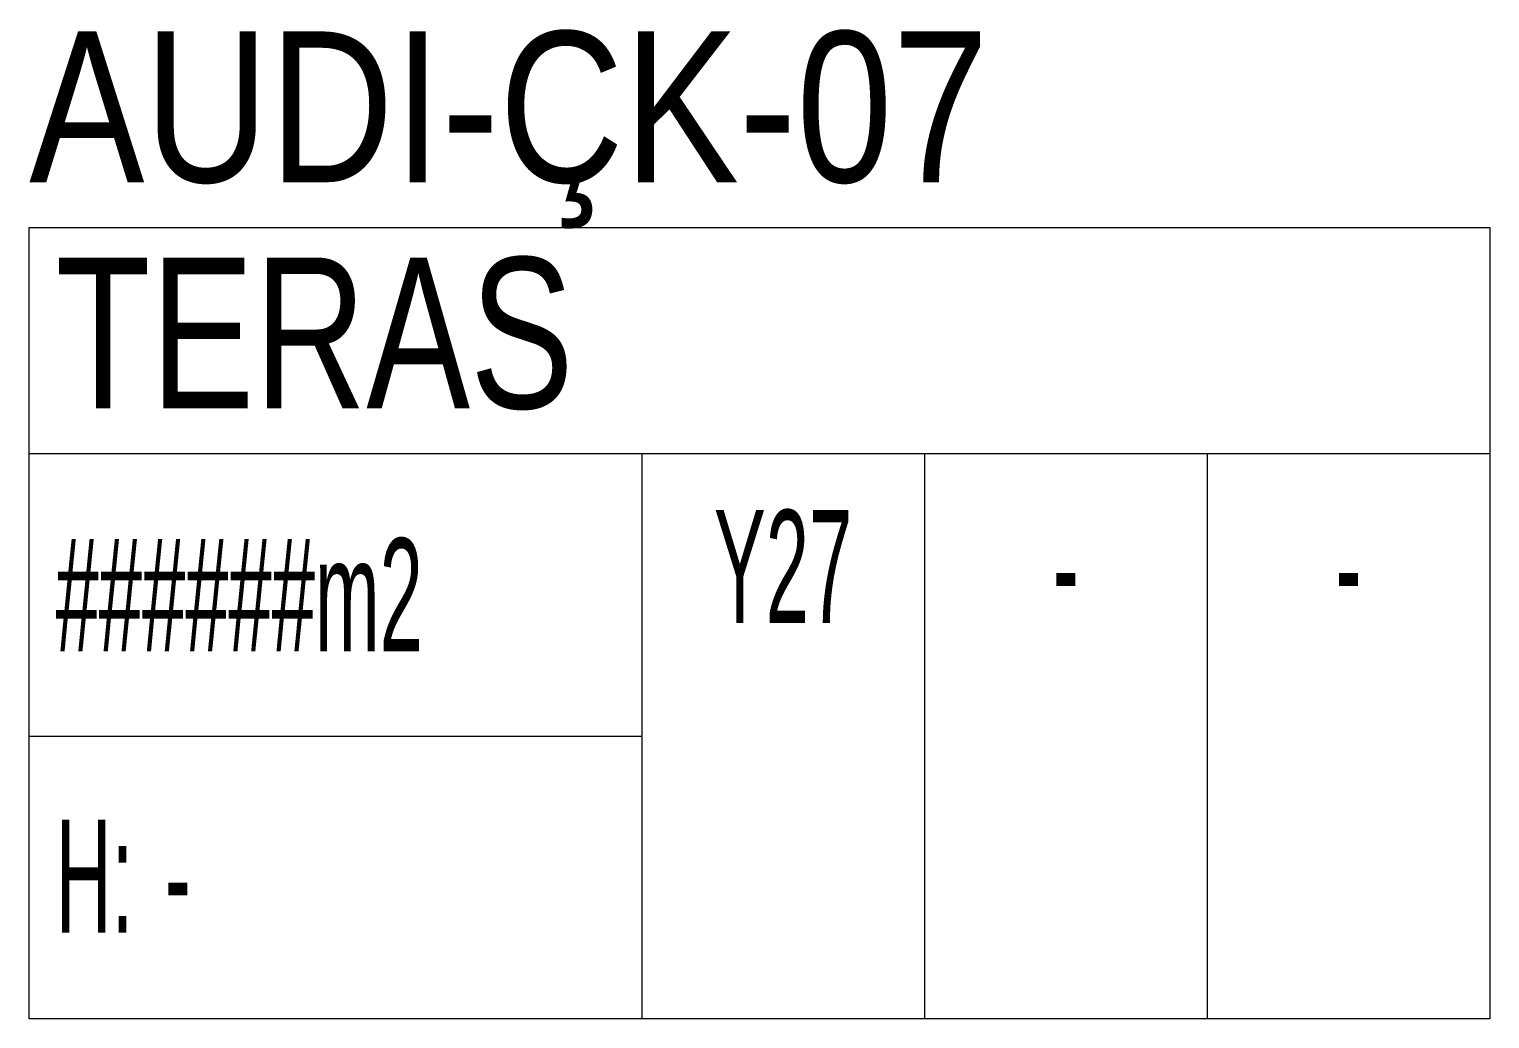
# Model space of a CAD drawing. Extents: x -1457 to 23780, y -2071 to 4205.
# Drawn here: x 20818.7 to 20915.6, y 1037.7 to 1103.3 of the extents above; entities that cross this region are included whole.
import ezdxf
from ezdxf.enums import TextEntityAlignment as Align

# ---------------------------------------------------------------- set-up
doc = ezdxf.new("R2010")
doc.units = 0
doc.header["$MEASUREMENT"] = 0
doc.linetypes.add('HIDDEN', pattern=[0.375, 0.25, -0.125])
doc.layers.add('21', color=9, linetype='Continuous', lineweight=9)
doc.layers.add('M-TEFRIS2-015', color=129, linetype='Continuous', lineweight=9)
doc.styles.add('Arial', font='arial.ttf', dxfattribs={"height": 2.5})
doc.styles.add('MuuM_TEXT-STANDART', font='ARIALN.TTF')

# ---------------------------------------------------------------- blocks, each defined once
blk = doc.blocks.new('0_roomno2-flat-2')
at = {"layer": '21'}
blk.add_lwpolyline([(96.875, -52.5), (0, -52.5), (0, 0), (96.875, 0)], close=True, dxfattribs=at)
for points in [[(0, -15), (96.875, -15)], [(40.625, -15), (40.625, -52.5)], [(59.375, -15), (59.375, -52.5)], [(78.125, -15), (78.125, -52.5)], [(0, -33.75), (40.625, -33.75)]]:
    blk.add_lwpolyline(points, dxfattribs=at)
at = {"layer": '21', "style": 'MuuM_TEXT-STANDART', "width": 0.6}
blk.add_text('H:', height=7.5, dxfattribs=at).set_placement((1.75, -43.04), align=Align.MIDDLE_LEFT)
at = {"layer": '21', "style": 'Arial'}
blk.add_attdef('ODANO', (0, 5.85), '', height=10, dxfattribs=at)
blk.add_attdef('MEKANADI', text='', height=10, dxfattribs=at).set_placement((1.75, -15), align=Align.BOTTOM_LEFT)
at = {"layer": '21', "style": 'MuuM_TEXT-STANDART', "width": 0.6}
for tag, p in [('YER01', (50, -22.5)), ('TAVAN01', (68.75, -22.5)), ('DUVAR01', (87.5, -22.5)), ('YER02', (50, -33.75)), ('TAVAN02', (68.75, -33.75)), ('DUVAR02', (87.5, -33.75)), ('YER03', (50, -45)), ('TAVAN03', (68.75, -45)), ('DUVAR03', (87.5, -45))]:
    blk.add_attdef(tag, text='', height=7.5, dxfattribs=at).set_placement(p, align=Align.MIDDLE_CENTER)
for tag, p in [('M2', (1.75, -24.375)), ('TEMIZTAVANYUKSEKLIGI', (9, -43.04))]:
    blk.add_attdef(tag, text='', height=7.5, dxfattribs=at).set_placement(p, align=Align.MIDDLE_LEFT)

msp = doc.modelspace()

# ---------------------------------------------------------------- block references
at = {"layer": 'M-TEFRIS2-015', "linetype": 'HIDDEN', "lineweight": 0}
ref = msp.add_blockref('0_roomno2-flat-2', (20818.703, 1090.167), dxfattribs=at)
ref.add_attrib('ODANO', 'AUDI-ÇK-07', dxfattribs={"layer": '21', "height": 10, "style": 'MuuM_TEXT-STANDART'}).set_placement((20818.703, 1090.167), align=Align.BOTTOM_LEFT)
ref.add_attrib('MEKANADI', 'TERAS', dxfattribs={"layer": '21', "height": 10, "style": 'MuuM_TEXT-STANDART', "width": 0.9}).set_placement((20820.453, 1075.167), align=Align.BOTTOM_LEFT)
ref.add_attrib('M2', '######m2', dxfattribs={"layer": '21', "height": 7.5, "style": 'MuuM_TEXT-STANDART', "width": 0.6}).set_placement((20820.453, 1065.792), align=Align.MIDDLE_LEFT)
ref.add_attrib('TEMIZTAVANYUKSEKLIGI', '-', dxfattribs={"layer": '21', "height": 7.5, "style": 'MuuM_TEXT-STANDART', "width": 0.6}).set_placement((20827.703, 1047.127), align=Align.MIDDLE_LEFT)
ref.add_attrib('YER01', 'Y27', dxfattribs={"layer": '21', "height": 7.5, "style": 'MuuM_TEXT-STANDART', "width": 0.6}).set_placement((20868.703, 1067.667), align=Align.MIDDLE_CENTER)
ref.add_attrib('TAVAN01', '-', dxfattribs={"layer": '21', "height": 7.5, "style": 'MuuM_TEXT-STANDART', "width": 0.6}).set_placement((20887.453, 1067.667), align=Align.MIDDLE_CENTER)
ref.add_attrib('DUVAR01', '-', dxfattribs={"layer": '21', "height": 7.5, "style": 'MuuM_TEXT-STANDART', "width": 0.6}).set_placement((20906.203, 1067.667), align=Align.MIDDLE_CENTER)

doc.saveas('drawing.dxf')
